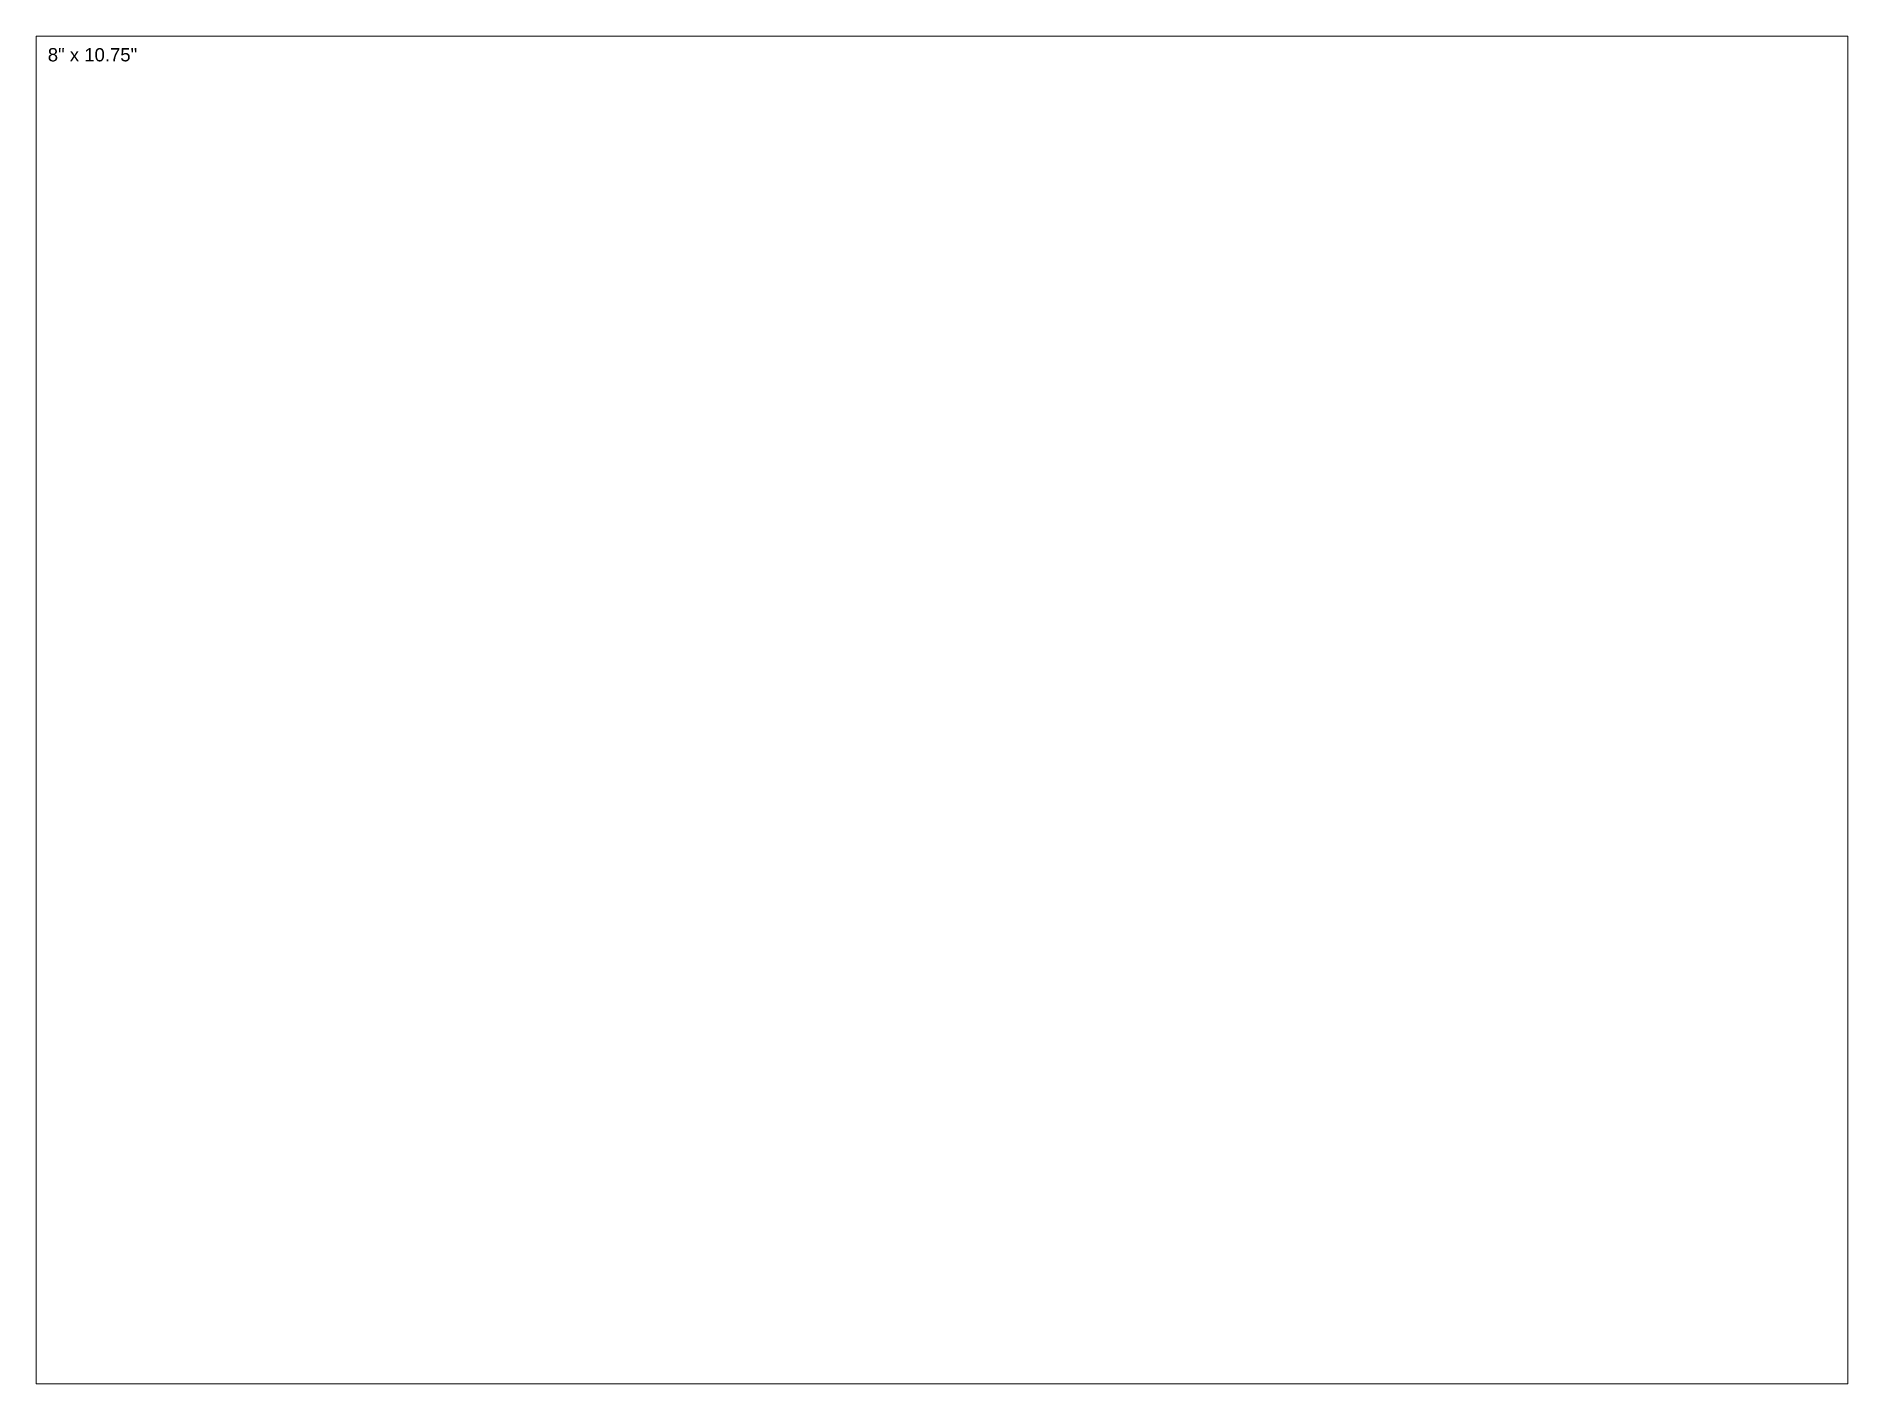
# Model space of a CAD drawing. Header units: millimetres. Extents: x 0 to 273, y 0 to 203.
import ezdxf

# ---------------------------------------------------------------- set-up
doc = ezdxf.new("R2010")
doc.units = ezdxf.units.MM
doc.layers.add('4. NP Layout & Text', color=3, linetype='Continuous', lineweight=13, true_color=0x00ff00)
doc.layers.add('5. NP Material Boundary', color=7, linetype='Continuous', lineweight=13)
doc.styles.add('textstyle25', font='')
doc.styles.get('textstyle25').set_extended_font_data('Times New Roman')

msp = doc.modelspace()

# ---------------------------------------------------------------- linework, layer by layer
at = {"layer": '5. NP Material Boundary'}
for p, q in [((273.05, 203.2), (0, 203.2)), ((0, 203.2), (0, 0)), ((273.05, 203.2), (273.05, 0)), ((0, 0), (273.05, 0))]:
    msp.add_line(p, q, dxfattribs=at)

# ---------------------------------------------------------------- texts
at = {"layer": '4. NP Layout & Text', "insert": (1.74, 200.39), "char_height": 2, "attachment_point": 4, "style": 'textstyle25'}
msp.add_mtext('\\fArial|b0|i0|c0|p0;8" x 10.75"', dxfattribs=at)

doc.saveas('drawing.dxf')
